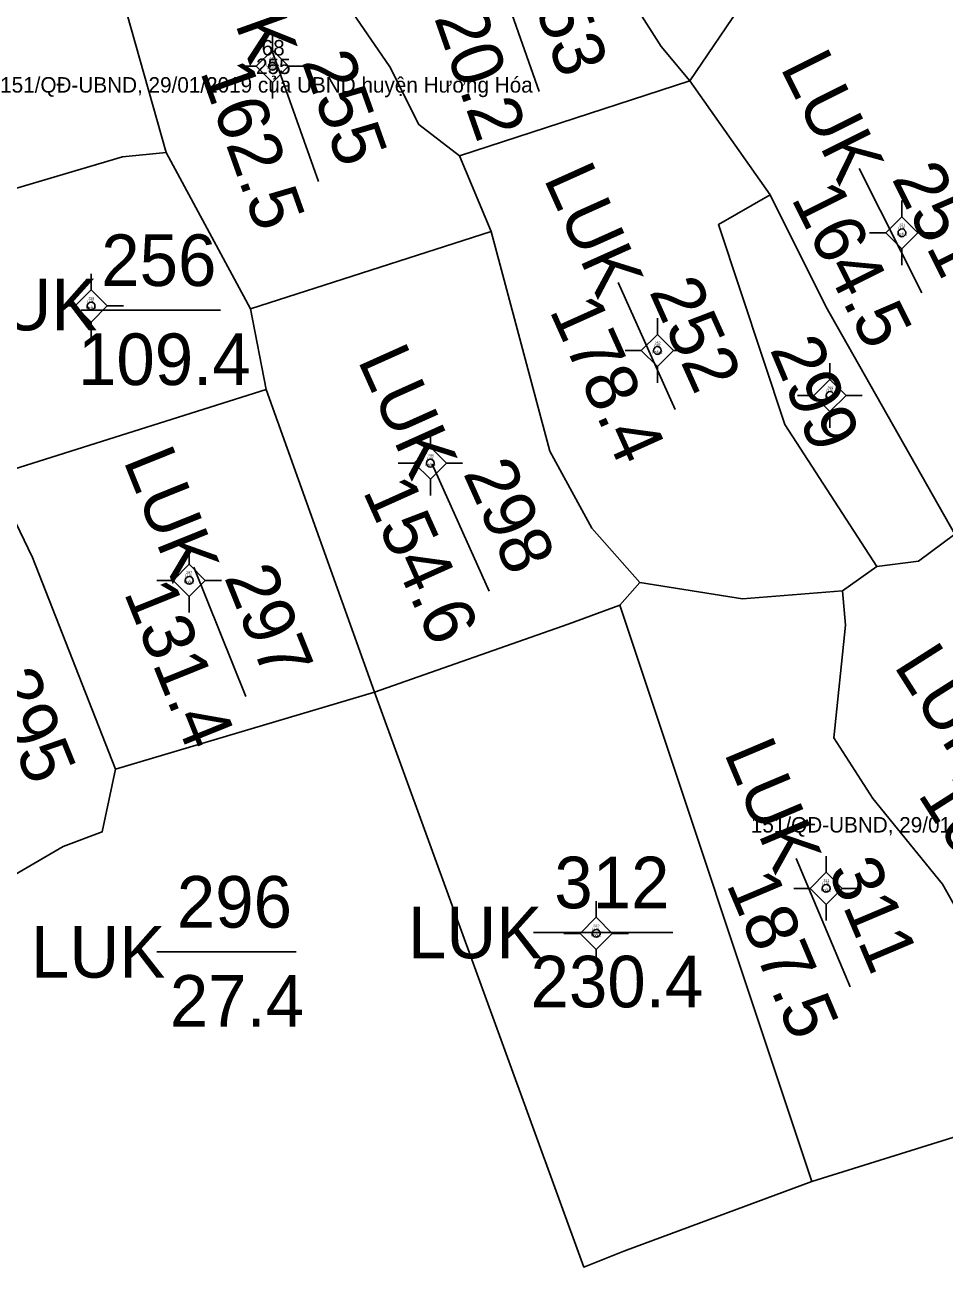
# Model space of a CAD drawing. Extents: x 550890 to 551618, y 1839259 to 1840146.
# Drawn here: x 551403.95 to 551439.62, y 1839489.7 to 1839537.85 of the extents above; entities that cross this region are included whole.
import ezdxf

# ---------------------------------------------------------------- set-up
doc = ezdxf.new("R2010")
doc.units = 0
for name, color, linetype in [('Level 10', 7, 'Continuous'), ('Level 11', 7, 'Continuous'), ('Level 13', 7, 'Continuous'), ('Level 15', 7, 'Continuous'), ('Level 2', 7, 'Continuous'), ('Level 20', 7, 'Continuous'), ('Level 4', 7, 'Continuous')]:
    doc.layers.add(name, color=color, linetype=linetype)

msp = doc.modelspace()

# ---------------------------------------------------------------- linework, layer by layer
at = {"layer": 'Level 10'}
for p, q in [((551406.31, 1839543.96), (551409.43, 1839532.9)), ((551429.72, 1839535.68), (551431.83, 1839538.79)), ((551420.79, 1839532.77), (551429.72, 1839535.68)), ((551429.72, 1839535.68), (551432.84, 1839531.27)), ((551409.43, 1839532.9), (551412.69, 1839526.85)), ((551420.79, 1839532.77), (551422.02, 1839529.84)), ((551412.69, 1839526.85), (551422.02, 1839529.84)), ((551412.69, 1839526.85), (551413.3, 1839523.72)), ((551403.52, 1839520.63), (551413.3, 1839523.72)), ((551413.3, 1839523.72), (551417.5, 1839511.99)), ((551435.64, 1839515.91), (551436.97, 1839516.86)), ((551427.01, 1839515.36), (551427.78, 1839516.24)), ((551427.01, 1839515.36), (551434.45, 1839493.02)), ((551407.46, 1839509), (551417.5, 1839511.99))]:
    msp.add_line(p, q, dxfattribs=at)
for points in [[(551425.31, 1839546.5), (551425.42, 1839544.5), (551426.84, 1839539.81), (551428.61, 1839537.01), (551429.72, 1839535.68)], [(551416.06, 1839544.39), (551415.8, 1839539.59), (551418.1, 1839536.22), (551419.22, 1839533.99), (551420.79, 1839532.77)], [(551399.49, 1839529.86), (551400.91, 1839530.72), (551407.73, 1839532.74), (551409.43, 1839532.9)], [(551432.84, 1839531.27), (551430.83, 1839530.11), (551433.41, 1839522.36), (551436.97, 1839516.86)], [(551432.84, 1839531.27), (551434.99, 1839526.94), (551439.99, 1839518.11)], [(551422.02, 1839529.84), (551424.3, 1839521.33), (551425.93, 1839518.34), (551427.78, 1839516.24)], [(551403.43, 1839518.9), (551404.24, 1839517.21), (551407.46, 1839509)], [(551436.97, 1839516.86), (551438.59, 1839517.06), (551439.99, 1839518.11)], [(551427.78, 1839516.24), (551431.77, 1839515.61), (551435.64, 1839515.91)], [(551435.64, 1839515.91), (551435.75, 1839514.58), (551435.31, 1839510.22), (551436.81, 1839507.87), (551439.52, 1839504.55), (551441.97, 1839500.19), (551443.23, 1839498.59)], [(551417.5, 1839511.99), (551425.01, 1839514.62), (551427.01, 1839515.36)], [(551417.5, 1839511.99), (551425.61, 1839489.7), (551427.17, 1839490.32), (551434.45, 1839493.02)], [(551401.46, 1839503.69), (551405.43, 1839506.01), (551406.95, 1839506.57), (551407.46, 1839509)], [(551443.23, 1839498.59), (551443.97, 1839495.99), (551434.45, 1839493.02)]]:
    msp.add_lwpolyline(points, dxfattribs=at)
at = {"layer": 'Level 11'}
for p, q in [((551413.546, 1839537.496), (551413.546, 1839536.871)), ((551413.546, 1839536.871), (551412.921, 1839536.246)), ((551414.171, 1839536.246), (551413.546, 1839536.871)), ((551412.921, 1839536.246), (551412.296, 1839536.246)), ((551412.921, 1839536.246), (551413.546, 1839535.621)), ((551413.546, 1839535.621), (551414.171, 1839536.246)), ((551414.796, 1839536.246), (551414.171, 1839536.246)), ((551413.546, 1839535.621), (551413.546, 1839534.996)), ((551437.941, 1839531.041), (551437.941, 1839530.416)), ((551437.941, 1839530.416), (551437.316, 1839529.791)), ((551438.566, 1839529.791), (551437.941, 1839530.416)), ((551437.316, 1839529.791), (551436.691, 1839529.791)), ((551437.316, 1839529.791), (551437.941, 1839529.166)), ((551437.941, 1839529.166), (551438.566, 1839529.791)), ((551439.191, 1839529.791), (551438.566, 1839529.791)), ((551437.941, 1839529.166), (551437.941, 1839528.541)), ((551406.518, 1839528.207), (551406.518, 1839527.582)), ((551406.518, 1839527.582), (551405.893, 1839526.957)), ((551407.143, 1839526.957), (551406.518, 1839527.582)), ((551405.893, 1839526.957), (551405.268, 1839526.957)), ((551405.893, 1839526.957), (551406.518, 1839526.332)), ((551406.518, 1839526.332), (551407.143, 1839526.957)), ((551407.768, 1839526.957), (551407.143, 1839526.957)), ((551406.518, 1839526.332), (551406.518, 1839525.707)), ((551428.466, 1839526.479), (551428.466, 1839525.854)), ((551428.466, 1839525.854), (551427.841, 1839525.229)), ((551429.091, 1839525.229), (551428.466, 1839525.854)), ((551427.841, 1839525.229), (551427.216, 1839525.229)), ((551427.841, 1839525.229), (551428.466, 1839524.604)), ((551428.466, 1839524.604), (551429.091, 1839525.229)), ((551429.716, 1839525.229), (551429.091, 1839525.229)), ((551428.466, 1839524.604), (551428.466, 1839523.979)), ((551435.152, 1839524.737), (551435.152, 1839524.112)), ((551435.152, 1839524.112), (551434.527, 1839523.487)), ((551435.777, 1839523.487), (551435.152, 1839524.112)), ((551434.527, 1839523.487), (551433.902, 1839523.487)), ((551434.527, 1839523.487), (551435.152, 1839522.862)), ((551435.152, 1839522.862), (551435.777, 1839523.487)), ((551436.402, 1839523.487), (551435.777, 1839523.487)), ((551435.152, 1839522.862), (551435.152, 1839522.237)), ((551419.666, 1839522.114), (551419.666, 1839521.489)), ((551419.666, 1839521.489), (551419.041, 1839520.864)), ((551420.291, 1839520.864), (551419.666, 1839521.489)), ((551419.041, 1839520.864), (551418.416, 1839520.864)), ((551419.041, 1839520.864), (551419.666, 1839520.239)), ((551419.666, 1839520.239), (551420.291, 1839520.864)), ((551420.916, 1839520.864), (551420.291, 1839520.864)), ((551419.666, 1839520.239), (551419.666, 1839519.614)), ((551410.319, 1839517.57), (551410.319, 1839516.945)), ((551410.319, 1839516.945), (551409.694, 1839516.32)), ((551410.944, 1839516.32), (551410.319, 1839516.945)), ((551409.694, 1839516.32), (551409.069, 1839516.32)), ((551409.694, 1839516.32), (551410.319, 1839515.695)), ((551410.319, 1839515.695), (551410.944, 1839516.32)), ((551411.569, 1839516.32), (551410.944, 1839516.32)), ((551410.319, 1839515.695), (551410.319, 1839515.07)), ((551435.006, 1839505.631), (551435.006, 1839505.006)), ((551435.006, 1839505.006), (551434.381, 1839504.381)), ((551435.631, 1839504.381), (551435.006, 1839505.006)), ((551434.381, 1839504.381), (551433.756, 1839504.381)), ((551434.381, 1839504.381), (551435.006, 1839503.756)), ((551435.006, 1839503.756), (551435.631, 1839504.381)), ((551436.256, 1839504.381), (551435.631, 1839504.381)), ((551426.093, 1839503.889), (551426.093, 1839503.264)), ((551435.006, 1839503.756), (551435.006, 1839503.131)), ((551426.093, 1839503.264), (551425.468, 1839502.639)), ((551426.718, 1839502.639), (551426.093, 1839503.264)), ((551425.468, 1839502.639), (551424.843, 1839502.639)), ((551425.468, 1839502.639), (551426.093, 1839502.014)), ((551426.093, 1839502.014), (551426.718, 1839502.639)), ((551427.343, 1839502.639), (551426.718, 1839502.639)), ((551426.093, 1839502.014), (551426.093, 1839501.389))]:
    msp.add_line(p, q, dxfattribs=at)
for centre in [(551413.546, 1839536.246), (551437.941, 1839529.791), (551406.518, 1839526.957), (551428.466, 1839525.229), (551435.152, 1839523.487), (551419.666, 1839520.864), (551410.319, 1839516.32), (551435.006, 1839504.381), (551426.093, 1839502.639)]:
    msp.add_circle(centre, 0.15, dxfattribs=at)
at = {"layer": 'Level 13'}
for p, q in [((551422.09, 1839540.37), (551423.88, 1839535.27)), ((551413.52, 1839536.87), (551415.33, 1839531.78)), ((551413.21, 1839536.4), (551413.21, 1839536.4)), ((551436.29, 1839532.29), (551438.71, 1839527.46)), ((551437.89, 1839528.77), (551437.89, 1839528.77)), ((551426.95, 1839527.87), (551429.16, 1839522.94)), ((551406.13, 1839526.79), (551411.53, 1839526.79)), ((551406.76, 1839526.8), (551406.76, 1839526.8)), ((551427.71, 1839525.71), (551427.71, 1839525.71)), ((551434.71, 1839524.11), (551434.71, 1839524.11)), ((551419.39, 1839520.97), (551419.39, 1839520.97)), ((551419.74, 1839520.82), (551421.95, 1839515.9)), ((551410.5, 1839516.83), (551412.52, 1839511.82)), ((551410.24, 1839516.41), (551410.24, 1839516.41)), ((551433.85, 1839505.54), (551435.94, 1839500.56)), ((551434.98, 1839504.7), (551434.98, 1839504.7)), ((551423.67, 1839502.67), (551429.07, 1839502.67)), ((551426.08, 1839502.61), (551426.08, 1839502.61)), ((551409.06, 1839501.92), (551414.46, 1839501.92))]:
    msp.add_line(p, q, dxfattribs=at)

# ---------------------------------------------------------------- texts
for s, rotation, p in [('253', 289.3089, (551423.24, 1839539.92)), ('255', 289.6232, (551414.67, 1839536.43)), ('251', 296.5892, (551437.53, 1839531.9)), ('252', 294.1892, (551428.13, 1839527.52)), ('299', 292.7153, (551432.81, 1839525.28)), ('298', 294.1681, (551420.92, 1839520.48)), ('297', 291.9358, (551411.66, 1839516.45)), ('295', 292.1874, (551402.46, 1839512.42)), ('311', 292.8552, (551435.06, 1839505.07))]:
    msp.add_text(s, height=2, rotation=rotation, dxfattribs=at).set_placement(p)
for s, p in [('256', (551406.91, 1839527.73)), ('312', (551424.47, 1839503.61)), ('296', (551409.84, 1839502.86))]:
    msp.add_text(s, height=2, dxfattribs=at).set_placement(p)
at = {"layer": 'Level 15'}
for s, p in [('LUK', (551413.4, 1839536.37)), ('255', (551413.44, 1839536.49)), ('Lê Khoa', (551413.3, 1839536.25)), ('Khối 2', (551413.35, 1839536.13)), ('251', (551437.84, 1839530.04)), ('Khối 2', (551437.75, 1839529.68)), ('LUK', (551437.8, 1839529.92)), ('.', (551437.93, 1839529.8)), ('256', (551406.41, 1839527.2)), ('Khối 2', (551406.32, 1839526.84)), ('LUK', (551406.37, 1839527.08)), ('.', (551406.5, 1839526.96)), ('LUK', (551428.32, 1839525.35)), ('252', (551428.36, 1839525.47)), ('Khối 2', (551428.27, 1839525.11)), ('.', (551428.45, 1839525.23)), ('Khối 2', (551434.96, 1839523.37)), ('LUK', (551435.01, 1839523.61)), ('299', (551435.05, 1839523.73)), ('.', (551435.14, 1839523.49)), ('LUK', (551419.52, 1839520.99)), ('298', (551419.56, 1839521.11)), ('Khối 2', (551419.47, 1839520.75)), ('.', (551419.65, 1839520.87)), ('297', (551410.2, 1839516.57)), ('Khối 2', (551410.12, 1839516.21)), ('LUK', (551410.17, 1839516.45)), ('.', (551410.3, 1839516.33)), ('311', (551434.9, 1839504.63)), ('Khối 2', (551434.81, 1839504.27)), ('LUK', (551434.86, 1839504.51)), ('.', (551434.99, 1839504.39)), ('LUK', (551425.95, 1839502.76)), ('312', (551425.99, 1839502.88)), ('Khối 2', (551425.9, 1839502.52)), ('.', (551426.08, 1839502.64))]:
    msp.add_text(s, height=0.1, dxfattribs=at).set_placement(p)
at = {"layer": 'Level 2'}
for rotation, p in [(289.6232, (551410.94, 1839541.12)), (296.5892, (551433.21, 1839536.2)), (294.1892, (551424.04, 1839531.9)), (294.1681, (551416.83, 1839524.86)), (291.9358, (551407.75, 1839520.97)), (302.4985, (551437.6, 1839513.01)), (292.8552, (551431.03, 1839509.64))]:
    msp.add_text('LUK', height=2, rotation=rotation, dxfattribs=at).set_placement(p)
for p in [(551401.56, 1839526.01), (551418.8, 1839501.67), (551404.19, 1839500.92)]:
    msp.add_text('LUK', height=2, dxfattribs=at).set_placement(p)
at = {"layer": 'Level 20'}
for s, p in [('68', (551413.128, 1839536.666)), ('255', (551412.91, 1839535.946)), ('151/QĐ-UBND, 29/01/2019 của UBND huyện Hướng Hóa', (551402.992, 1839535.226)), ('151/QĐ-UBND, 29/01/2019 của UBND huyện Hướng Hóa', (551432.088, 1839506.546))]:
    msp.add_text(s, height=0.6, dxfattribs=at).set_placement(p)
at = {"layer": 'Level 4'}
for s, rotation, p in [('120.2', 289.3089, (551419.31, 1839539.54)), ('162.5', 289.6232, (551410.73, 1839536.04)), ('164.5', 296.5892, (551433.63, 1839531.13)), ('178.4', 294.1892, (551424.26, 1839526.79)), ('154.6', 294.1681, (551417.03, 1839519.78)), ('131.4', 291.9358, (551407.77, 1839515.85)), ('163.7', 302.4985, (551438.53, 1839508.02)), ('187.5', 292.8552, (551431.12, 1839504.55))]:
    msp.add_text(s, height=2, rotation=rotation, dxfattribs=at).set_placement(p)
for s, p in [('109.4', (551406.01, 1839523.89)), ('230.4', (551423.55, 1839499.77)), ('27.4', (551409.57, 1839499.02))]:
    msp.add_text(s, height=2, dxfattribs=at).set_placement(p)

doc.saveas('drawing.dxf')
